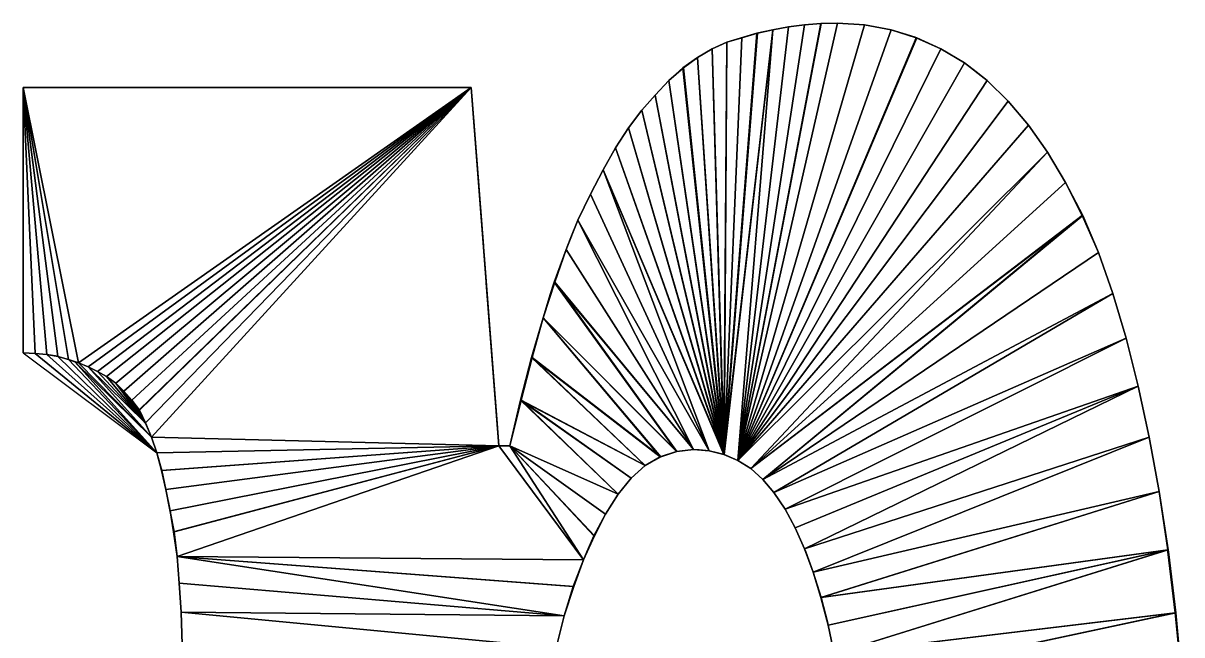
# Model space of a CAD drawing. Extents: x -29.1 to 29.1, y -25 to 25.
# Drawn here: x 15.296 to 17.6, y -10.405 to -9.188 of the extents above; entities that cross this region are included whole.
import ezdxf

# ---------------------------------------------------------------- set-up
doc = ezdxf.new("R2010")
doc.units = 0
doc.header["$MEASUREMENT"] = 0
doc.layers.add('ConstrLine', color=7, linetype='Continuous')
doc.layers.add('ObjLayer', color=2, linetype='Continuous')

msp = doc.modelspace()

# ---------------------------------------------------------------- linework, layer by layer
at = {"layer": 'ConstrLine'}
for points in [[(16.969, -9.191, 5), (16.915, -9.188, 5), (16.717, -10.058, 5)], [(16.915, -9.188, 5), (16.883, -9.189, 5), (16.717, -10.058, 5)], [(16.969, -9.191, 5), (16.915, -9.188, 5), (16.717, -10.058, 5)], [(16.915, -9.188, 5), (16.882, -9.189, 5), (16.717, -10.058, 5)], [(16.883, -9.189, 5), (16.85, -9.191, 5), (16.717, -10.058, 5)], [(16.882, -9.189, 5), (16.85, -9.191, 5), (16.717, -10.058, 5)], [(17.022, -9.201, 5), (16.969, -9.191, 5), (16.717, -10.058, 5)], [(16.85, -9.191, 5), (16.818, -9.195, 5), (16.717, -10.058, 5)], [(16.85, -9.191, 5), (16.818, -9.195, 5), (16.717, -10.058, 5)], [(17.022, -9.201, 5), (16.969, -9.191, 5), (16.717, -10.058, 5)], [(16.818, -9.195, 4), (16.818, -9.195, 5), (16.85, -9.191, 5)], [(16.818, -9.195, 4), (16.85, -9.191, 5), (16.85, -9.191, 4)], [(16.818, -9.195, 4), (16.818, -9.195, 5), (16.85, -9.191, 5)], [(16.818, -9.195, 4), (16.85, -9.191, 5), (16.85, -9.191, 4)], [(16.85, -9.191, 4), (16.85, -9.191, 5), (16.883, -9.189, 5)], [(16.85, -9.191, 4), (16.883, -9.189, 5), (16.883, -9.189, 4)], [(16.85, -9.191, 4), (16.85, -9.191, 5), (16.882, -9.189, 5)], [(16.85, -9.191, 4), (16.882, -9.189, 5), (16.882, -9.189, 4)], [(16.882, -9.189, 4), (16.882, -9.189, 5), (16.915, -9.188, 5)], [(16.882, -9.189, 4), (16.915, -9.188, 5), (16.915, -9.188, 4)], [(16.883, -9.189, 4), (16.883, -9.189, 5), (16.915, -9.188, 5)], [(16.883, -9.189, 4), (16.915, -9.188, 5), (16.915, -9.188, 4)], [(16.915, -9.188, 4), (16.915, -9.188, 5), (16.969, -9.191, 5)], [(16.915, -9.188, 4), (16.969, -9.191, 5), (16.969, -9.191, 4)], [(16.915, -9.188, 4), (16.915, -9.188, 5), (16.969, -9.191, 5)], [(16.915, -9.188, 4), (16.969, -9.191, 5), (16.969, -9.191, 4)], [(16.969, -9.191, 4), (16.969, -9.191, 5), (17.022, -9.201, 5)], [(16.969, -9.191, 4), (17.022, -9.201, 5), (17.022, -9.201, 4)], [(16.969, -9.191, 4), (16.969, -9.191, 5), (17.022, -9.201, 5)], [(16.969, -9.191, 4), (17.022, -9.201, 5), (17.022, -9.201, 4)], [(16.689, -10.046, 5), (16.717, -10.058, 5), (16.787, -9.201, 5)], [(16.689, -10.046, 5), (16.787, -9.201, 5), (16.755, -9.208, 5)], [(16.755, -9.208, 5), (16.695, -9.226, 5), (16.689, -10.046, 5)], [(16.787, -9.201, 5), (16.756, -9.208, 5), (16.69, -10.046, 5)], [(16.69, -10.046, 5), (16.717, -10.058, 5), (16.787, -9.201, 5)], [(16.756, -9.208, 5), (16.725, -9.217, 5), (16.69, -10.046, 5)], [(16.755, -9.208, 5), (16.7283, -9.216, 4), (16.695, -9.226, 5)], [(16.695, -9.226, 4), (16.695, -9.226, 5), (16.7283, -9.216, 4)], [(16.818, -9.195, 5), (16.787, -9.201, 5), (16.717, -10.058, 5)], [(16.818, -9.195, 5), (16.787, -9.201, 5), (16.717, -10.058, 5)], [(17.073, -9.217, 5), (17.022, -9.201, 5), (16.717, -10.058, 5)], [(17.072, -9.217, 5), (17.022, -9.201, 5), (16.717, -10.058, 5)], [(16.756, -9.208, 5), (16.7285, -9.216, 4), (16.725, -9.217, 5)], [(16.725, -9.217, 4), (16.725, -9.217, 5), (16.7285, -9.216, 4)], [(16.755, -9.208, 5), (16.755, -9.208, 4), (16.7283, -9.216, 4)], [(16.756, -9.208, 5), (16.756, -9.208, 4), (16.7285, -9.216, 4)], [(16.755, -9.208, 4), (16.755, -9.208, 5), (16.787, -9.201, 5)], [(16.755, -9.208, 4), (16.787, -9.201, 5), (16.787, -9.201, 4)], [(16.756, -9.208, 4), (16.756, -9.208, 5), (16.787, -9.201, 5)], [(16.756, -9.208, 4), (16.787, -9.201, 5), (16.787, -9.201, 4)], [(16.787, -9.201, 4), (16.787, -9.201, 5), (16.818, -9.195, 5)], [(16.787, -9.201, 4), (16.818, -9.195, 5), (16.818, -9.195, 4)], [(16.787, -9.201, 4), (16.787, -9.201, 5), (16.818, -9.195, 5)], [(16.787, -9.201, 4), (16.818, -9.195, 5), (16.818, -9.195, 4)], [(17.022, -9.201, 4), (17.022, -9.201, 5), (17.0698, -9.216, 4)], [(17.022, -9.201, 5), (17.073, -9.217, 5), (17.0698, -9.216, 4)], [(17.072, -9.217, 5), (17.0689, -9.216, 4), (17.022, -9.201, 5)], [(17.022, -9.201, 4), (17.022, -9.201, 5), (17.0689, -9.216, 4)], [(17.072, -9.217, 5), (17.072, -9.217, 4), (17.0689, -9.216, 4)], [(17.073, -9.217, 4), (17.0698, -9.216, 4), (17.073, -9.217, 5)], [(16.637, -9.256, 4), (16.637, -9.256, 5), (16.666, -9.239, 5)], [(16.637, -9.256, 4), (16.666, -9.239, 5), (16.666, -9.239, 4)], [(16.666, -9.239, 5), (16.637, -9.256, 5), (16.69, -10.046, 5)], [(16.637, -9.256, 4), (16.637, -9.256, 5), (16.666, -9.239, 5)], [(16.637, -9.256, 4), (16.666, -9.239, 5), (16.666, -9.239, 4)], [(16.666, -9.239, 5), (16.637, -9.256, 5), (16.689, -10.046, 5)], [(16.666, -9.239, 4), (16.666, -9.239, 5), (16.695, -9.226, 5)], [(16.666, -9.239, 4), (16.695, -9.226, 5), (16.695, -9.226, 4)], [(16.695, -9.226, 5), (16.666, -9.239, 5), (16.69, -10.046, 5)], [(16.695, -9.226, 5), (16.666, -9.239, 5), (16.689, -10.046, 5)], [(16.666, -9.239, 5), (16.695, -9.226, 5), (16.679, -9.2332, 4)], [(16.666, -9.239, 4), (16.666, -9.239, 5), (16.679, -9.2332, 4)], [(16.695, -9.226, 4), (16.679, -9.2332, 4), (16.695, -9.226, 5)], [(16.725, -9.217, 5), (16.695, -9.226, 5), (16.69, -10.046, 5)], [(16.695, -9.226, 4), (16.695, -9.226, 5), (16.725, -9.217, 5)], [(16.695, -9.226, 4), (16.725, -9.217, 5), (16.725, -9.217, 4)], [(17.121, -9.239, 5), (17.073, -9.217, 5), (16.717, -10.058, 5)], [(17.121, -9.239, 5), (17.072, -9.217, 5), (16.717, -10.058, 5)], [(17.168, -9.267, 5), (17.121, -9.239, 5), (16.717, -10.058, 5)], [(17.168, -9.267, 5), (17.121, -9.239, 5), (16.717, -10.058, 5)], [(17.072, -9.217, 4), (17.072, -9.217, 5), (17.121, -9.239, 5)], [(17.072, -9.217, 4), (17.121, -9.239, 5), (17.121, -9.239, 4)], [(17.073, -9.217, 4), (17.073, -9.217, 5), (17.121, -9.239, 5)], [(17.073, -9.217, 4), (17.121, -9.239, 5), (17.121, -9.239, 4)], [(17.121, -9.239, 4), (17.121, -9.239, 5), (17.168, -9.267, 5)], [(17.121, -9.239, 4), (17.168, -9.267, 5), (17.168, -9.267, 4)], [(17.121, -9.239, 4), (17.121, -9.239, 5), (17.168, -9.267, 5)], [(17.121, -9.239, 4), (17.168, -9.267, 5), (17.168, -9.267, 4)], [(16.608, -9.277, 4), (16.608, -9.277, 5), (16.637, -9.256, 5)], [(16.608, -9.277, 4), (16.637, -9.256, 5), (16.637, -9.256, 4)], [(16.637, -9.256, 5), (16.608, -9.277, 5), (16.689, -10.046, 5)], [(16.609, -9.277, 4), (16.609, -9.277, 5), (16.637, -9.256, 5)], [(16.609, -9.277, 4), (16.637, -9.256, 5), (16.637, -9.256, 4)], [(16.637, -9.256, 5), (16.609, -9.277, 5), (16.69, -10.046, 5)], [(16.58, -9.302, 4), (16.58, -9.302, 5), (16.609, -9.277, 5)], [(16.58, -9.302, 4), (16.609, -9.277, 5), (16.609, -9.277, 4)], [(16.609, -9.277, 5), (16.58, -9.302, 5), (16.69, -10.046, 5)], [(16.58, -9.302, 4), (16.58, -9.302, 5), (16.608, -9.277, 5)], [(16.58, -9.302, 4), (16.608, -9.277, 5), (16.608, -9.277, 4)], [(16.608, -9.277, 5), (16.58, -9.302, 5), (16.689, -10.046, 5)], [(17.168, -9.267, 5), (16.717, -10.058, 5), (17.213, -9.302, 5)], [(17.168, -9.267, 5), (16.717, -10.058, 5), (17.213, -9.302, 5)], [(17.168, -9.267, 4), (17.168, -9.267, 5), (17.213, -9.302, 5)], [(17.168, -9.267, 4), (17.213, -9.302, 5), (17.213, -9.302, 4)], [(17.168, -9.267, 4), (17.168, -9.267, 5), (17.191, -9.2849, 4)], [(17.168, -9.267, 5), (17.213, -9.302, 5), (17.191, -9.2849, 4)], [(17.213, -9.302, 4), (17.191, -9.2849, 4), (17.213, -9.302, 5)], [(16.58, -9.302, 4), (16.553, -9.331, 4), (16.553, -9.331, 5)], [(16.58, -9.302, 4), (16.553, -9.331, 5), (16.58, -9.302, 5)], [(16.58, -9.302, 5), (16.553, -9.331, 5), (16.69, -10.046, 5)], [(16.58, -9.302, 4), (16.553, -9.331, 4), (16.553, -9.331, 5)], [(16.58, -9.302, 4), (16.553, -9.331, 5), (16.58, -9.302, 5)], [(16.58, -9.302, 5), (16.553, -9.331, 5), (16.689, -10.046, 5)], [(17.255, -9.343, 5), (17.213, -9.302, 5), (16.717, -10.058, 5)], [(17.213, -9.302, 5), (16.717, -10.058, 5), (17.255, -9.343, 5)], [(17.213, -9.302, 4), (17.213, -9.302, 5), (17.255, -9.343, 5)], [(17.213, -9.302, 4), (17.255, -9.343, 5), (17.255, -9.343, 4)], [(17.213, -9.302, 4), (17.213, -9.302, 5), (17.255, -9.343, 5)], [(17.213, -9.302, 4), (17.255, -9.343, 5), (17.255, -9.343, 4)], [(15.343, -9.847, 5), (15.296, -9.316, 5), (15.32, -9.845, 5)], [(15.386, -9.857, 5), (15.406, -9.864, 5), (15.296, -9.316, 5)], [(15.365, -9.851, 5), (15.386, -9.857, 5), (15.296, -9.316, 5)], [(15.296, -9.844, 5), (15.32, -9.845, 5), (15.296, -9.316, 5)], [(15.365, -9.851, 5), (15.296, -9.316, 5), (15.343, -9.847, 5)], [(15.296, -9.316, 5), (15.406, -9.864, 5), (16.187, -9.316, 5)], [(15.296, -9.316, 4), (15.296, -9.844, 4), (15.296, -9.844, 5)], [(15.296, -9.316, 4), (15.296, -9.844, 5), (15.296, -9.316, 5)], [(15.296, -9.316, 5), (16.187, -9.316, 5), (15.296, -9.316, 4)], [(16.187, -9.316, 5), (16.187, -9.316, 4), (15.296, -9.316, 4)], [(15.296, -9.316, 4), (15.296, -9.844, 5), (15.296, -9.316, 5)], [(15.296, -9.316, 4), (15.296, -9.844, 4), (15.296, -9.844, 5)], [(15.296, -9.316, 4), (15.296, -9.316, 5), (16.187, -9.316, 4)], [(16.187, -9.316, 5), (16.187, -9.316, 4), (15.296, -9.316, 5)], [(15.296, -9.844, 5), (15.32, -9.845, 5), (15.296, -9.316, 5)], [(15.386, -9.857, 5), (15.406, -9.864, 5), (15.296, -9.316, 5)], [(15.365, -9.851, 5), (15.386, -9.857, 5), (15.296, -9.316, 5)], [(15.343, -9.847, 5), (15.365, -9.851, 5), (15.296, -9.316, 5)], [(15.32, -9.845, 5), (15.343, -9.847, 5), (15.296, -9.316, 5)], [(15.296, -9.316, 5), (15.406, -9.864, 5), (16.187, -9.316, 5)], [(15.425, -9.872, 5), (16.187, -9.316, 5), (15.406, -9.864, 5)], [(15.425, -9.872, 5), (16.187, -9.316, 5), (15.406, -9.864, 5)], [(15.444, -9.881, 5), (16.187, -9.316, 5), (15.425, -9.872, 5)], [(15.444, -9.881, 5), (16.187, -9.316, 5), (15.425, -9.872, 5)], [(15.462, -9.891, 5), (16.187, -9.316, 5), (15.444, -9.881, 5)], [(15.462, -9.891, 5), (16.187, -9.316, 5), (15.444, -9.881, 5)], [(15.48, -9.904, 5), (16.187, -9.316, 5), (15.462, -9.891, 5)], [(15.48, -9.904, 5), (16.187, -9.316, 5), (15.462, -9.891, 5)], [(15.48, -9.904, 5), (15.496, -9.92, 5), (16.187, -9.316, 5)], [(15.48, -9.904, 5), (15.496, -9.92, 5), (16.187, -9.316, 5)], [(15.496, -9.92, 5), (15.512, -9.938, 5), (16.187, -9.316, 5)], [(15.496, -9.92, 5), (15.512, -9.938, 5), (16.187, -9.316, 5)], [(15.512, -9.938, 5), (15.527, -9.958, 5), (16.187, -9.316, 5)], [(15.512, -9.938, 5), (15.526, -9.958, 5), (16.187, -9.316, 5)], [(15.526, -9.958, 5), (15.539, -9.983, 5), (16.187, -9.316, 5)], [(15.539, -9.983, 5), (16.187, -9.316, 5), (15.527, -9.958, 5)], [(15.551, -10.012, 5), (16.187, -9.316, 5), (15.539, -9.983, 5)], [(15.539, -9.983, 5), (15.551, -10.012, 5), (16.187, -9.316, 5)], [(16.187, -9.316, 5), (15.551, -10.012, 5), (16.242, -10.029, 5)], [(16.242, -10.029, 5), (16.187, -9.316, 5), (15.551, -10.012, 5)], [(16.187, -9.316, 4), (16.187, -9.316, 5), (16.2386, -9.9846, 4)], [(16.187, -9.316, 5), (16.242, -10.029, 5), (16.2386, -9.9846, 4)], [(16.187, -9.316, 4), (16.187, -9.316, 5), (16.202, -9.511, 4)], [(16.187, -9.316, 5), (16.2113, -9.6312, 4), (16.202, -9.511, 4)], [(16.187, -9.316, 5), (16.2161, -9.6929, 4), (16.2113, -9.6312, 4)], [(16.187, -9.316, 5), (16.242, -10.029, 5), (16.2161, -9.6929, 4)], [(16.553, -9.331, 4), (16.526, -9.361, 4), (16.526, -9.361, 5)], [(16.553, -9.331, 4), (16.526, -9.361, 5), (16.553, -9.331, 5)], [(16.553, -9.331, 5), (16.526, -9.361, 5), (16.69, -10.046, 5)], [(16.553, -9.331, 5), (16.526, -9.361, 5), (16.689, -10.046, 5)], [(16.553, -9.331, 4), (16.526, -9.361, 4), (16.526, -9.361, 5)], [(16.553, -9.331, 4), (16.526, -9.361, 5), (16.553, -9.331, 5)], [(17.255, -9.343, 5), (16.717, -10.058, 5), (17.295, -9.391, 5)], [(17.255, -9.343, 5), (16.717, -10.058, 5), (17.295, -9.391, 5)], [(17.255, -9.343, 4), (17.255, -9.343, 5), (17.295, -9.391, 5)], [(17.255, -9.343, 4), (17.295, -9.391, 5), (17.295, -9.391, 4)], [(17.255, -9.343, 4), (17.255, -9.343, 5), (17.295, -9.391, 5)], [(17.255, -9.343, 4), (17.295, -9.391, 5), (17.295, -9.391, 4)], [(16.526, -9.361, 4), (16.5, -9.396, 4), (16.5, -9.396, 5)], [(16.526, -9.361, 4), (16.5, -9.396, 5), (16.526, -9.361, 5)], [(16.526, -9.361, 5), (16.5, -9.396, 5), (16.69, -10.046, 5)], [(16.526, -9.361, 4), (16.5, -9.396, 4), (16.5, -9.396, 5)], [(16.526, -9.361, 4), (16.5, -9.396, 5), (16.526, -9.361, 5)], [(16.526, -9.361, 5), (16.5, -9.396, 5), (16.689, -10.046, 5)], [(16.5, -9.396, 4), (16.474, -9.436, 4), (16.474, -9.436, 5)], [(16.5, -9.396, 4), (16.474, -9.436, 5), (16.5, -9.396, 5)], [(16.5, -9.396, 5), (16.474, -9.436, 5), (16.69, -10.046, 5)], [(16.5, -9.396, 5), (16.474, -9.436, 5), (16.689, -10.046, 5)], [(16.5, -9.396, 4), (16.474, -9.436, 4), (16.474, -9.436, 5)], [(16.5, -9.396, 4), (16.474, -9.436, 5), (16.5, -9.396, 5)], [(17.295, -9.391, 5), (16.717, -10.058, 5), (17.333, -9.445, 5)], [(17.295, -9.391, 5), (16.717, -10.058, 5), (17.333, -9.445, 5)], [(17.295, -9.391, 4), (17.295, -9.391, 5), (17.333, -9.445, 5)], [(17.295, -9.391, 4), (17.333, -9.445, 5), (17.333, -9.445, 4)], [(17.295, -9.391, 4), (17.295, -9.391, 5), (17.333, -9.445, 5)], [(17.295, -9.391, 4), (17.333, -9.445, 5), (17.333, -9.445, 4)], [(16.474, -9.436, 4), (16.449, -9.48, 4), (16.449, -9.48, 5)], [(16.474, -9.436, 4), (16.449, -9.48, 5), (16.474, -9.436, 5)], [(16.474, -9.436, 5), (16.449, -9.48, 5), (16.69, -10.046, 5)], [(16.474, -9.436, 5), (16.449, -9.48, 5), (16.689, -10.046, 5)], [(16.474, -9.436, 4), (16.449, -9.48, 4), (16.449, -9.48, 5)], [(16.474, -9.436, 4), (16.449, -9.48, 5), (16.474, -9.436, 5)], [(16.743, -10.074, 5), (17.333, -9.445, 5), (16.717, -10.058, 5)], [(16.743, -10.074, 5), (17.333, -9.445, 5), (16.717, -10.058, 5)], [(17.333, -9.445, 5), (16.743, -10.074, 5), (17.369, -9.505, 5)], [(17.333, -9.445, 5), (16.743, -10.074, 5), (17.369, -9.505, 5)], [(17.333, -9.445, 4), (17.333, -9.445, 5), (17.369, -9.505, 5)], [(17.333, -9.445, 4), (17.369, -9.505, 5), (17.369, -9.505, 4)], [(17.333, -9.445, 4), (17.333, -9.445, 5), (17.369, -9.505, 5)], [(17.333, -9.445, 4), (17.369, -9.505, 5), (17.369, -9.505, 4)], [(16.449, -9.48, 4), (16.424, -9.528, 4), (16.424, -9.528, 5)], [(16.449, -9.48, 4), (16.424, -9.528, 5), (16.449, -9.48, 5)], [(16.449, -9.48, 5), (16.424, -9.528, 5), (16.66, -10.039, 5)], [(16.449, -9.48, 5), (16.424, -9.528, 5), (16.66, -10.039, 5)], [(16.449, -9.48, 4), (16.424, -9.528, 4), (16.424, -9.528, 5)], [(16.449, -9.48, 4), (16.424, -9.528, 5), (16.449, -9.48, 5)], [(16.66, -10.039, 5), (16.69, -10.046, 5), (16.449, -9.48, 5)], [(16.66, -10.039, 5), (16.689, -10.046, 5), (16.449, -9.48, 5)], [(17.369, -9.505, 5), (16.743, -10.074, 5), (17.403, -9.571, 5)], [(17.369, -9.505, 5), (16.743, -10.074, 5), (17.402, -9.571, 5)], [(17.369, -9.505, 4), (17.369, -9.505, 5), (17.403, -9.571, 5)], [(17.369, -9.505, 4), (17.403, -9.571, 5), (17.403, -9.571, 4)], [(17.369, -9.505, 4), (17.369, -9.505, 5), (17.402, -9.571, 5)], [(17.369, -9.505, 4), (17.402, -9.571, 5), (17.402, -9.571, 4)], [(16.424, -9.528, 4), (16.399, -9.58, 4), (16.399, -9.58, 5)], [(16.424, -9.528, 4), (16.399, -9.58, 5), (16.424, -9.528, 5)], [(16.424, -9.528, 5), (16.399, -9.58, 5), (16.66, -10.039, 5)], [(16.424, -9.528, 5), (16.399, -9.58, 5), (16.66, -10.039, 5)], [(16.424, -9.528, 4), (16.399, -9.58, 4), (16.399, -9.58, 5)], [(16.424, -9.528, 4), (16.399, -9.58, 5), (16.424, -9.528, 5)], [(16.376, -9.638, 5), (16.399, -9.58, 5), (16.384, -9.6178, 4)], [(16.399, -9.58, 5), (16.376, -9.638, 5), (16.629, -10.036, 5)], [(16.399, -9.58, 5), (16.376, -9.638, 5), (16.629, -10.036, 5)], [(16.399, -9.58, 4), (16.376, -9.638, 4), (16.376, -9.638, 5)], [(16.399, -9.58, 4), (16.376, -9.638, 5), (16.399, -9.58, 5)], [(16.399, -9.58, 4), (16.384, -9.6178, 4), (16.399, -9.58, 5)], [(16.629, -10.036, 5), (16.66, -10.039, 5), (16.399, -9.58, 5)], [(16.629, -10.036, 5), (16.66, -10.039, 5), (16.399, -9.58, 5)], [(16.767, -10.096, 5), (17.403, -9.571, 5), (16.743, -10.074, 5)], [(16.767, -10.096, 5), (17.402, -9.571, 5), (16.743, -10.074, 5)], [(17.403, -9.571, 5), (16.767, -10.096, 5), (17.434, -9.644, 5)], [(17.434, -9.644, 5), (17.402, -9.571, 5), (16.767, -10.096, 5)], [(17.402, -9.571, 4), (17.402, -9.571, 5), (17.434, -9.644, 5)], [(17.402, -9.571, 4), (17.434, -9.644, 5), (17.434, -9.644, 4)], [(17.403, -9.571, 4), (17.403, -9.571, 5), (17.408, -9.5828, 4)], [(17.403, -9.571, 5), (17.434, -9.644, 5), (17.408, -9.5828, 4)], [(17.434, -9.644, 4), (17.408, -9.5828, 4), (17.434, -9.644, 5)], [(16.384, -9.6178, 4), (16.376, -9.638, 4), (16.376, -9.638, 5)], [(16.376, -9.638, 5), (16.352, -9.703, 5), (16.629, -10.036, 5)], [(16.376, -9.638, 4), (16.352, -9.703, 4), (16.352, -9.703, 5)], [(16.376, -9.638, 4), (16.352, -9.703, 5), (16.376, -9.638, 5)], [(16.376, -9.638, 5), (16.353, -9.703, 5), (16.629, -10.036, 5)], [(16.376, -9.638, 4), (16.353, -9.703, 4), (16.353, -9.703, 5)], [(16.376, -9.638, 4), (16.353, -9.703, 5), (16.376, -9.638, 5)], [(17.434, -9.644, 5), (16.767, -10.096, 5), (17.463, -9.726, 5)], [(17.463, -9.726, 5), (17.434, -9.644, 5), (16.767, -10.096, 5)], [(17.434, -9.644, 4), (17.434, -9.644, 5), (17.463, -9.726, 5)], [(17.434, -9.644, 4), (17.463, -9.726, 5), (17.463, -9.726, 4)], [(17.434, -9.644, 4), (17.434, -9.644, 5), (17.463, -9.726, 5)], [(17.434, -9.644, 4), (17.463, -9.726, 5), (17.463, -9.726, 4)], [(16.217, -9.7044, 4), (16.2161, -9.6929, 4), (16.242, -10.029, 5)], [(16.2188, -9.728, 4), (16.217, -9.7044, 4), (16.242, -10.029, 5)], [(16.353, -9.703, 5), (16.33, -9.774, 5), (16.596, -10.04, 5)], [(16.353, -9.703, 4), (16.33, -9.774, 4), (16.33, -9.774, 5)], [(16.353, -9.703, 4), (16.33, -9.774, 5), (16.353, -9.703, 5)], [(16.352, -9.703, 5), (16.33, -9.774, 5), (16.595, -10.04, 5)], [(16.3442, -9.728, 4), (16.33, -9.774, 5), (16.352, -9.703, 5)], [(16.352, -9.703, 4), (16.3442, -9.728, 4), (16.352, -9.703, 5)], [(16.595, -10.04, 5), (16.629, -10.036, 5), (16.352, -9.703, 5)], [(16.596, -10.04, 5), (16.629, -10.036, 5), (16.353, -9.703, 5)], [(16.242, -10.029, 4), (16.2188, -9.728, 4), (16.242, -10.029, 5)], [(16.3442, -9.728, 4), (16.33, -9.774, 4), (16.33, -9.774, 5)], [(16.789, -10.122, 5), (17.463, -9.726, 5), (16.767, -10.096, 5)], [(16.767, -10.096, 5), (16.789, -10.122, 5), (17.463, -9.726, 5)], [(17.489, -9.815, 5), (17.463, -9.726, 5), (16.789, -10.122, 5)], [(17.489, -9.815, 5), (17.463, -9.726, 5), (16.789, -10.122, 5)], [(17.463, -9.726, 4), (17.463, -9.726, 5), (17.489, -9.815, 5)], [(17.463, -9.726, 4), (17.489, -9.815, 5), (17.489, -9.815, 4)], [(17.463, -9.726, 4), (17.463, -9.726, 5), (17.489, -9.815, 5)], [(17.463, -9.726, 4), (17.489, -9.815, 5), (17.489, -9.815, 4)], [(16.33, -9.774, 5), (16.307, -9.853, 5), (16.563, -10.051, 5)], [(16.33, -9.774, 4), (16.307, -9.853, 4), (16.307, -9.853, 5)], [(16.33, -9.774, 4), (16.307, -9.853, 5), (16.33, -9.774, 5)], [(16.33, -9.774, 5), (16.308, -9.853, 5), (16.564, -10.051, 5)], [(16.33, -9.774, 4), (16.308, -9.853, 4), (16.308, -9.853, 5)], [(16.33, -9.774, 4), (16.308, -9.853, 5), (16.33, -9.774, 5)], [(16.564, -10.051, 5), (16.596, -10.04, 5), (16.33, -9.774, 5)], [(16.563, -10.051, 5), (16.595, -10.04, 5), (16.33, -9.774, 5)], [(16.811, -10.155, 5), (17.489, -9.815, 5), (16.789, -10.122, 5)], [(16.789, -10.122, 5), (16.811, -10.155, 5), (17.489, -9.815, 5)], [(17.489, -9.815, 5), (16.811, -10.155, 5), (17.513, -9.91, 5)], [(17.513, -9.91, 5), (17.489, -9.815, 5), (16.811, -10.155, 5)], [(17.489, -9.815, 4), (17.489, -9.815, 5), (17.513, -9.91, 5)], [(17.489, -9.815, 4), (17.513, -9.91, 5), (17.513, -9.91, 4)], [(17.489, -9.815, 4), (17.489, -9.815, 5), (17.513, -9.91, 5)], [(17.489, -9.815, 4), (17.513, -9.91, 5), (17.513, -9.91, 4)], [(15.296, -9.844, 4), (15.32, -9.845, 4), (15.32, -9.845, 5)], [(15.296, -9.844, 4), (15.32, -9.845, 5), (15.296, -9.844, 5)], [(15.296, -9.844, 5), (15.32, -9.845, 4), (15.32, -9.845, 5)], [(15.296, -9.844, 5), (15.296, -9.844, 4), (15.32, -9.845, 4)], [(15.32, -9.845, 4), (15.296, -9.844, 4), (15.562, -10.043, 4)], [(15.32, -9.845, 4), (15.343, -9.847, 4), (15.343, -9.847, 5)], [(15.32, -9.845, 4), (15.343, -9.847, 5), (15.32, -9.845, 5)], [(15.32, -9.845, 4), (15.343, -9.847, 5), (15.32, -9.845, 5)], [(15.343, -9.847, 5), (15.32, -9.845, 4), (15.343, -9.847, 4)], [(15.343, -9.847, 4), (15.32, -9.845, 4), (15.562, -10.043, 4)], [(15.365, -9.851, 5), (15.343, -9.847, 5), (15.36, -9.8501, 4)], [(15.343, -9.847, 4), (15.36, -9.8501, 4), (15.343, -9.847, 5)], [(15.343, -9.847, 4), (15.365, -9.851, 4), (15.365, -9.851, 5)], [(15.343, -9.847, 4), (15.365, -9.851, 5), (15.343, -9.847, 5)], [(15.365, -9.851, 4), (15.343, -9.847, 4), (15.562, -10.043, 4)], [(15.36, -9.8501, 4), (15.365, -9.851, 4), (15.365, -9.851, 5)], [(15.386, -9.857, 4), (15.386, -9.857, 5), (15.365, -9.851, 5)], [(15.365, -9.851, 4), (15.386, -9.857, 4), (15.365, -9.851, 5)], [(15.386, -9.857, 4), (15.386, -9.857, 5), (15.365, -9.851, 5)], [(15.365, -9.851, 4), (15.386, -9.857, 4), (15.365, -9.851, 5)], [(15.386, -9.857, 4), (15.365, -9.851, 4), (15.562, -10.043, 4)], [(15.386, -9.857, 4), (15.406, -9.864, 5), (15.386, -9.857, 5)], [(15.406, -9.864, 5), (15.386, -9.857, 4), (15.406, -9.864, 4)], [(15.386, -9.857, 5), (15.399, -9.8616, 4), (15.406, -9.864, 5)], [(15.386, -9.857, 4), (15.399, -9.8616, 4), (15.386, -9.857, 5)], [(15.399, -9.8616, 4), (15.386, -9.857, 4), (15.562, -10.043, 4)], [(16.307, -9.853, 5), (16.285, -9.938, 5), (16.533, -10.068, 5)], [(16.307, -9.853, 4), (16.285, -9.938, 4), (16.285, -9.938, 5)], [(16.307, -9.853, 4), (16.285, -9.938, 5), (16.307, -9.853, 5)], [(16.308, -9.853, 5), (16.286, -9.938, 5), (16.533, -10.068, 5)], [(16.308, -9.853, 4), (16.286, -9.938, 4), (16.286, -9.938, 5)], [(16.308, -9.853, 4), (16.286, -9.938, 5), (16.308, -9.853, 5)], [(16.533, -10.068, 5), (16.563, -10.051, 5), (16.307, -9.853, 5)], [(16.533, -10.068, 5), (16.564, -10.051, 5), (16.308, -9.853, 5)], [(15.406, -9.864, 4), (15.406, -9.864, 5), (15.399, -9.8616, 4)], [(15.406, -9.864, 4), (15.399, -9.8616, 4), (15.551, -10.012, 4)], [(15.562, -10.043, 4), (15.551, -10.012, 4), (15.399, -9.8616, 4)], [(15.406, -9.864, 4), (15.425, -9.872, 4), (15.425, -9.872, 5)], [(15.406, -9.864, 4), (15.425, -9.872, 5), (15.406, -9.864, 5)], [(15.406, -9.864, 5), (15.406, -9.864, 4), (15.425, -9.872, 5)], [(15.425, -9.872, 4), (15.425, -9.872, 5), (15.406, -9.864, 4)], [(15.406, -9.864, 4), (15.551, -10.012, 4), (15.425, -9.872, 4)], [(15.444, -9.881, 4), (15.444, -9.881, 5), (15.425, -9.872, 5)], [(15.425, -9.872, 4), (15.444, -9.881, 4), (15.425, -9.872, 5)], [(15.425, -9.872, 5), (15.444, -9.881, 4), (15.444, -9.881, 5)], [(15.425, -9.872, 4), (15.444, -9.881, 4), (15.425, -9.872, 5)], [(15.5394, -9.984, 4), (15.444, -9.881, 4), (15.425, -9.872, 4)], [(15.5394, -9.984, 4), (15.425, -9.872, 4), (15.551, -10.012, 4)], [(15.444, -9.881, 4), (15.462, -9.891, 5), (15.444, -9.881, 5)], [(15.444, -9.881, 4), (15.462, -9.891, 4), (15.462, -9.891, 5)], [(15.444, -9.881, 4), (15.462, -9.891, 5), (15.444, -9.881, 5)], [(15.444, -9.881, 4), (15.462, -9.891, 4), (15.462, -9.891, 5)], [(15.5394, -9.984, 4), (15.462, -9.891, 4), (15.444, -9.881, 4)], [(15.48, -9.904, 4), (15.48, -9.904, 5), (15.462, -9.891, 5)], [(15.462, -9.891, 4), (15.48, -9.904, 4), (15.462, -9.891, 5)], [(15.462, -9.891, 4), (15.48, -9.904, 5), (15.462, -9.891, 5)], [(15.48, -9.904, 5), (15.462, -9.891, 4), (15.48, -9.904, 4)], [(15.5394, -9.984, 4), (15.48, -9.904, 4), (15.462, -9.891, 4)], [(15.48, -9.904, 5), (15.48, -9.904, 4), (15.496, -9.92, 5)], [(15.496, -9.92, 4), (15.496, -9.92, 5), (15.48, -9.904, 4)], [(15.48, -9.904, 5), (15.48, -9.904, 4), (15.496, -9.92, 5)], [(15.496, -9.92, 4), (15.496, -9.92, 5), (15.48, -9.904, 4)], [(15.5394, -9.984, 4), (15.496, -9.92, 4), (15.48, -9.904, 4)], [(15.496, -9.92, 4), (15.512, -9.938, 5), (15.496, -9.92, 5)], [(15.512, -9.938, 5), (15.496, -9.92, 4), (15.512, -9.938, 4)], [(15.496, -9.92, 5), (15.512, -9.938, 4), (15.512, -9.938, 5)], [(15.496, -9.92, 4), (15.512, -9.938, 4), (15.496, -9.92, 5)], [(15.512, -9.938, 4), (15.496, -9.92, 4), (15.539, -9.983, 4)], [(15.5394, -9.984, 4), (15.539, -9.983, 4), (15.496, -9.92, 4)], [(16.831, -10.192, 5), (17.513, -9.91, 5), (16.811, -10.155, 5)], [(16.811, -10.155, 5), (16.831, -10.192, 5), (17.513, -9.91, 5)], [(16.85, -10.234, 5), (17.513, -9.91, 5), (16.831, -10.192, 5)], [(16.831, -10.192, 5), (16.85, -10.234, 5), (17.513, -9.91, 5)], [(17.535, -10.012, 5), (17.513, -9.91, 5), (16.85, -10.234, 5)], [(17.535, -10.012, 5), (17.513, -9.91, 5), (16.85, -10.234, 5)], [(17.513, -9.91, 4), (17.513, -9.91, 5), (17.535, -10.012, 5)], [(17.513, -9.91, 4), (17.535, -10.012, 5), (17.535, -10.012, 4)], [(17.513, -9.91, 4), (17.513, -9.91, 5), (17.535, -10.012, 5)], [(17.513, -9.91, 4), (17.535, -10.012, 5), (17.535, -10.012, 4)], [(15.512, -9.938, 5), (15.527, -9.958, 4), (15.527, -9.958, 5)], [(15.512, -9.938, 5), (15.512, -9.938, 4), (15.527, -9.958, 4)], [(15.526, -9.958, 5), (15.512, -9.938, 5), (15.526, -9.958, 4)], [(15.512, -9.938, 4), (15.526, -9.958, 4), (15.512, -9.938, 5)], [(15.526, -9.958, 4), (15.512, -9.938, 4), (15.539, -9.983, 4)], [(16.286, -9.938, 5), (16.264, -10.029, 5), (16.479, -10.125, 5)], [(16.286, -9.938, 4), (16.264, -10.029, 4), (16.264, -10.029, 5)], [(16.286, -9.938, 4), (16.264, -10.029, 5), (16.286, -9.938, 5)], [(16.285, -9.938, 5), (16.264, -10.029, 5), (16.479, -10.125, 5)], [(16.285, -9.938, 4), (16.264, -10.029, 4), (16.264, -10.029, 5)], [(16.285, -9.938, 4), (16.264, -10.029, 5), (16.285, -9.938, 5)], [(16.505, -10.093, 5), (16.533, -10.068, 5), (16.285, -9.938, 5)], [(16.479, -10.125, 5), (16.505, -10.093, 5), (16.285, -9.938, 5)], [(16.479, -10.125, 5), (16.505, -10.093, 5), (16.286, -9.938, 5)], [(16.505, -10.093, 5), (16.533, -10.068, 5), (16.286, -9.938, 5)], [(15.526, -9.958, 4), (15.539, -9.983, 5), (15.526, -9.958, 5)], [(15.526, -9.958, 4), (15.539, -9.983, 4), (15.539, -9.983, 5)], [(15.527, -9.958, 4), (15.539, -9.983, 5), (15.527, -9.958, 5)], [(15.539, -9.983, 5), (15.527, -9.958, 4), (15.539, -9.983, 4)], [(15.539, -9.983, 4), (15.5394, -9.984, 4), (15.539, -9.983, 5)], [(15.551, -10.012, 5), (15.539, -9.983, 5), (15.5394, -9.984, 4)], [(15.539, -9.983, 4), (15.5394, -9.984, 4), (15.539, -9.983, 5)], [(15.539, -9.983, 5), (15.5394, -9.984, 4), (15.551, -10.012, 5)], [(15.5394, -9.984, 4), (15.551, -10.012, 4), (15.551, -10.012, 5)], [(15.551, -10.012, 4), (15.551, -10.012, 5), (15.5394, -9.984, 4)], [(16.2412, -10.0189, 4), (16.2386, -9.9846, 4), (16.242, -10.029, 5)], [(15.562, -10.043, 5), (16.242, -10.029, 5), (15.551, -10.012, 5)], [(15.562, -10.043, 5), (15.551, -10.012, 5), (15.562, -10.043, 4)], [(15.551, -10.012, 4), (15.562, -10.043, 4), (15.551, -10.012, 5)], [(15.562, -10.043, 4), (15.562, -10.043, 5), (15.551, -10.012, 5)], [(15.551, -10.012, 4), (15.562, -10.043, 4), (15.551, -10.012, 5)], [(15.562, -10.043, 5), (16.242, -10.029, 5), (15.551, -10.012, 5)], [(16.242, -10.029, 4), (16.2412, -10.0189, 4), (16.242, -10.029, 5)], [(16.85, -10.234, 5), (16.867, -10.28, 5), (17.535, -10.012, 5)], [(16.85, -10.234, 5), (16.867, -10.28, 5), (17.535, -10.012, 5)], [(17.555, -10.12, 5), (17.535, -10.012, 5), (16.867, -10.28, 5)], [(17.555, -10.12, 5), (17.535, -10.012, 5), (16.867, -10.28, 5)], [(17.535, -10.012, 4), (17.535, -10.012, 5), (17.555, -10.12, 5)], [(17.535, -10.012, 4), (17.555, -10.12, 5), (17.555, -10.12, 4)], [(17.535, -10.012, 4), (17.535, -10.012, 5), (17.555, -10.12, 5)], [(17.535, -10.012, 4), (17.555, -10.12, 5), (17.555, -10.12, 4)], [(15.572, -10.078, 5), (16.242, -10.029, 5), (15.562, -10.043, 5)], [(15.571, -10.078, 5), (16.242, -10.029, 5), (15.562, -10.043, 5)], [(15.572, -10.078, 5), (15.562, -10.043, 5), (15.572, -10.078, 4)], [(15.562, -10.043, 4), (15.572, -10.078, 4), (15.562, -10.043, 5)], [(15.562, -10.043, 5), (15.562, -10.043, 4), (15.571, -10.078, 5)], [(15.571, -10.078, 5), (15.562, -10.043, 4), (15.571, -10.078, 4)], [(15.58, -10.116, 5), (16.242, -10.029, 5), (15.571, -10.078, 5)], [(15.58, -10.116, 5), (16.242, -10.029, 5), (15.572, -10.078, 5)], [(15.596, -10.2, 5), (16.242, -10.029, 5), (15.58, -10.116, 5)], [(15.588, -10.158, 5), (16.242, -10.029, 5), (15.58, -10.116, 5)], [(15.595, -10.2, 5), (16.242, -10.029, 5), (15.588, -10.158, 5)], [(15.602, -10.249, 5), (16.242, -10.029, 5), (15.595, -10.2, 5)], [(15.602, -10.249, 5), (16.242, -10.029, 5), (15.596, -10.2, 5)], [(16.242, -10.029, 5), (15.602, -10.249, 5), (16.41, -10.256, 5)], [(16.242, -10.029, 5), (15.602, -10.249, 5), (16.41, -10.256, 5)], [(16.264, -10.029, 5), (16.242, -10.029, 5), (16.41, -10.256, 5)], [(16.264, -10.029, 5), (16.264, -10.029, 4), (16.242, -10.029, 5)], [(16.242, -10.029, 4), (16.242, -10.029, 5), (16.264, -10.029, 4)], [(16.264, -10.029, 5), (16.242, -10.029, 5), (16.41, -10.256, 5)], [(16.264, -10.029, 4), (16.242, -10.029, 4), (16.242, -10.029, 5)], [(16.242, -10.029, 5), (16.264, -10.029, 5), (16.264, -10.029, 4)], [(16.432, -10.208, 5), (16.454, -10.165, 5), (16.264, -10.029, 5)], [(16.41, -10.256, 5), (16.432, -10.208, 5), (16.264, -10.029, 5)], [(16.454, -10.165, 5), (16.479, -10.125, 5), (16.264, -10.029, 5)], [(16.454, -10.165, 5), (16.479, -10.125, 5), (16.264, -10.029, 5)], [(16.431, -10.208, 5), (16.454, -10.165, 5), (16.264, -10.029, 5)], [(16.41, -10.256, 5), (16.431, -10.208, 5), (16.264, -10.029, 5)], [(16.563, -10.051, 4), (16.595, -10.04, 4), (16.595, -10.04, 5)], [(16.563, -10.051, 4), (16.595, -10.04, 5), (16.563, -10.051, 5)], [(16.564, -10.051, 4), (16.596, -10.04, 5), (16.564, -10.051, 5)], [(16.564, -10.051, 4), (16.596, -10.04, 4), (16.596, -10.04, 5)], [(16.595, -10.04, 4), (16.629, -10.036, 4), (16.629, -10.036, 5)], [(16.595, -10.04, 4), (16.629, -10.036, 5), (16.595, -10.04, 5)], [(16.629, -10.036, 4), (16.629, -10.036, 5), (16.596, -10.04, 5)], [(16.596, -10.04, 4), (16.629, -10.036, 4), (16.596, -10.04, 5)], [(16.629, -10.036, 4), (16.64, -10.0371, 4), (16.629, -10.036, 5)], [(16.629, -10.036, 5), (16.64, -10.0371, 4), (16.66, -10.039, 5)], [(16.629, -10.036, 4), (16.66, -10.039, 4), (16.66, -10.039, 5)], [(16.629, -10.036, 4), (16.66, -10.039, 5), (16.629, -10.036, 5)], [(16.66, -10.039, 4), (16.66, -10.039, 5), (16.64, -10.0371, 4)], [(16.66, -10.039, 5), (16.66, -10.039, 4), (16.69, -10.046, 5)], [(16.69, -10.046, 4), (16.69, -10.046, 5), (16.66, -10.039, 4)], [(16.689, -10.046, 5), (16.66, -10.039, 5), (16.679, -10.0436, 4)], [(16.66, -10.039, 4), (16.679, -10.0436, 4), (16.66, -10.039, 5)], [(16.679, -10.0436, 4), (16.689, -10.046, 4), (16.689, -10.046, 5)], [(16.533, -10.068, 4), (16.533, -10.068, 5), (16.505, -10.093, 5)], [(16.505, -10.093, 4), (16.533, -10.068, 4), (16.505, -10.093, 5)], [(16.505, -10.093, 4), (16.533, -10.068, 4), (16.533, -10.068, 5)], [(16.505, -10.093, 4), (16.533, -10.068, 5), (16.505, -10.093, 5)], [(16.533, -10.068, 5), (16.533, -10.068, 4), (16.564, -10.051, 5)], [(16.564, -10.051, 4), (16.564, -10.051, 5), (16.533, -10.068, 4)], [(16.533, -10.068, 4), (16.563, -10.051, 4), (16.563, -10.051, 5)], [(16.533, -10.068, 4), (16.563, -10.051, 5), (16.533, -10.068, 5)], [(16.689, -10.046, 4), (16.717, -10.058, 4), (16.717, -10.058, 5)], [(16.689, -10.046, 4), (16.717, -10.058, 5), (16.689, -10.046, 5)], [(16.69, -10.046, 4), (16.717, -10.058, 4), (16.69, -10.046, 5)], [(16.717, -10.058, 5), (16.69, -10.046, 5), (16.717, -10.058, 4)], [(16.717, -10.058, 5), (16.717, -10.058, 4), (16.743, -10.074, 5)], [(16.743, -10.074, 4), (16.743, -10.074, 5), (16.717, -10.058, 4)], [(16.717, -10.058, 4), (16.743, -10.074, 4), (16.743, -10.074, 5)], [(16.717, -10.058, 4), (16.743, -10.074, 5), (16.717, -10.058, 5)], [(15.571, -10.078, 5), (15.58, -10.116, 4), (15.58, -10.116, 5)], [(15.571, -10.078, 4), (15.58, -10.116, 4), (15.571, -10.078, 5)], [(15.572, -10.078, 5), (15.572, -10.078, 4), (15.58, -10.116, 5)], [(15.58, -10.116, 4), (15.58, -10.116, 5), (15.572, -10.078, 4)], [(16.743, -10.074, 4), (16.767, -10.096, 5), (16.743, -10.074, 5)], [(16.743, -10.074, 4), (16.767, -10.096, 4), (16.767, -10.096, 5)], [(16.743, -10.074, 4), (16.767, -10.096, 4), (16.767, -10.096, 5)], [(16.743, -10.074, 4), (16.767, -10.096, 5), (16.743, -10.074, 5)], [(16.479, -10.125, 4), (16.505, -10.093, 5), (16.479, -10.125, 5)], [(16.505, -10.093, 4), (16.505, -10.093, 5), (16.479, -10.125, 4)], [(16.505, -10.093, 4), (16.505, -10.093, 5), (16.479, -10.125, 5)], [(16.505, -10.093, 4), (16.479, -10.125, 5), (16.479, -10.125, 4)], [(16.767, -10.096, 4), (16.789, -10.122, 4), (16.767, -10.096, 5)], [(16.789, -10.122, 5), (16.767, -10.096, 5), (16.789, -10.122, 4)], [(16.767, -10.096, 4), (16.789, -10.122, 4), (16.789, -10.122, 5)], [(16.767, -10.096, 4), (16.789, -10.122, 5), (16.767, -10.096, 5)], [(15.58, -10.116, 5), (15.596, -10.2, 4), (15.596, -10.2, 5)], [(15.58, -10.116, 4), (15.596, -10.2, 4), (15.58, -10.116, 5)], [(15.58, -10.116, 4), (15.588, -10.158, 5), (15.58, -10.116, 5)], [(15.58, -10.116, 4), (15.588, -10.158, 4), (15.588, -10.158, 5)], [(16.454, -10.165, 5), (16.454, -10.165, 4), (16.479, -10.125, 5)], [(16.479, -10.125, 4), (16.479, -10.125, 5), (16.454, -10.165, 4)], [(16.479, -10.125, 4), (16.479, -10.125, 5), (16.454, -10.165, 5)], [(16.479, -10.125, 4), (16.454, -10.165, 5), (16.454, -10.165, 4)], [(16.789, -10.122, 5), (16.789, -10.122, 4), (16.811, -10.155, 5)], [(16.811, -10.155, 4), (16.811, -10.155, 5), (16.789, -10.122, 4)], [(16.789, -10.122, 4), (16.811, -10.155, 4), (16.811, -10.155, 5)], [(16.789, -10.122, 4), (16.811, -10.155, 5), (16.789, -10.122, 5)], [(16.867, -10.28, 5), (16.883, -10.331, 5), (17.555, -10.12, 5)], [(16.867, -10.28, 5), (16.882, -10.331, 5), (17.555, -10.12, 5)], [(17.572, -10.236, 5), (17.555, -10.12, 5), (16.882, -10.331, 5)], [(17.573, -10.236, 5), (17.555, -10.12, 5), (16.883, -10.331, 5)], [(17.555, -10.12, 4), (17.555, -10.12, 5), (17.573, -10.236, 5)], [(17.555, -10.12, 4), (17.573, -10.236, 5), (17.573, -10.236, 4)], [(17.555, -10.12, 4), (17.555, -10.12, 5), (17.572, -10.236, 5)], [(17.555, -10.12, 4), (17.572, -10.236, 5), (17.572, -10.236, 4)], [(15.595, -10.2, 5), (15.588, -10.158, 5), (15.595, -10.2, 4)], [(15.588, -10.158, 4), (15.595, -10.2, 4), (15.588, -10.158, 5)], [(16.811, -10.155, 4), (16.831, -10.192, 5), (16.811, -10.155, 5)], [(16.811, -10.155, 4), (16.831, -10.192, 4), (16.831, -10.192, 5)], [(16.811, -10.155, 4), (16.831, -10.192, 4), (16.831, -10.192, 5)], [(16.811, -10.155, 4), (16.831, -10.192, 5), (16.811, -10.155, 5)], [(16.454, -10.165, 4), (16.454, -10.165, 5), (16.431, -10.208, 5)], [(16.454, -10.165, 4), (16.431, -10.208, 5), (16.431, -10.208, 4)], [(16.432, -10.208, 4), (16.454, -10.165, 4), (16.432, -10.208, 5)], [(16.454, -10.165, 5), (16.432, -10.208, 5), (16.454, -10.165, 4)], [(15.595, -10.2, 4), (15.6007, -10.24, 4), (15.595, -10.2, 5)], [(15.595, -10.2, 5), (15.6007, -10.24, 4), (15.602, -10.249, 5)], [(15.596, -10.2, 4), (15.6009, -10.24, 4), (15.596, -10.2, 5)], [(15.596, -10.2, 5), (15.6009, -10.24, 4), (15.602, -10.249, 5)], [(16.831, -10.192, 5), (16.85, -10.234, 4), (16.85, -10.234, 5)], [(16.831, -10.192, 5), (16.831, -10.192, 4), (16.85, -10.234, 4)], [(16.831, -10.192, 4), (16.85, -10.234, 4), (16.85, -10.234, 5)], [(16.831, -10.192, 4), (16.85, -10.234, 5), (16.831, -10.192, 5)], [(16.41, -10.256, 5), (16.4173, -10.24, 4), (16.432, -10.208, 5)], [(16.431, -10.208, 5), (16.41, -10.256, 5), (16.417, -10.24, 4)], [(16.431, -10.208, 4), (16.431, -10.208, 5), (16.417, -10.24, 4)], [(16.432, -10.208, 4), (16.432, -10.208, 5), (16.4173, -10.24, 4)], [(15.602, -10.249, 4), (15.602, -10.249, 5), (15.6007, -10.24, 4)], [(15.602, -10.249, 5), (15.6009, -10.24, 4), (15.602, -10.249, 4)], [(16.391, -10.309, 5), (16.41, -10.256, 5), (15.602, -10.249, 5)], [(16.372, -10.367, 5), (16.391, -10.309, 5), (15.602, -10.249, 5)], [(15.602, -10.249, 5), (15.606, -10.302, 5), (16.372, -10.367, 5)], [(15.602, -10.249, 4), (15.606, -10.302, 4), (15.606, -10.302, 5)], [(15.602, -10.249, 4), (15.606, -10.302, 5), (15.602, -10.249, 5)], [(16.39, -10.309, 5), (16.41, -10.256, 5), (15.602, -10.249, 5)], [(16.372, -10.367, 5), (16.39, -10.309, 5), (15.602, -10.249, 5)], [(15.602, -10.249, 5), (15.606, -10.302, 5), (16.372, -10.367, 5)], [(15.602, -10.249, 4), (15.606, -10.302, 4), (15.606, -10.302, 5)], [(15.602, -10.249, 4), (15.606, -10.302, 5), (15.602, -10.249, 5)], [(16.4173, -10.24, 4), (16.41, -10.256, 5), (16.41, -10.256, 4)], [(16.41, -10.256, 4), (16.417, -10.24, 4), (16.41, -10.256, 5)], [(16.85, -10.234, 4), (16.8522, -10.24, 4), (16.85, -10.234, 5)], [(16.867, -10.28, 5), (16.85, -10.234, 5), (16.8522, -10.24, 4)], [(16.867, -10.28, 5), (16.85, -10.234, 5), (16.8522, -10.24, 4)], [(16.85, -10.234, 4), (16.8522, -10.24, 4), (16.85, -10.234, 5)], [(16.867, -10.28, 4), (16.867, -10.28, 5), (16.8522, -10.24, 4)], [(16.8522, -10.24, 4), (16.867, -10.28, 4), (16.867, -10.28, 5)], [(16.882, -10.331, 5), (16.897, -10.386, 5), (17.572, -10.236, 5)], [(16.883, -10.331, 5), (16.897, -10.386, 5), (17.573, -10.236, 5)], [(16.897, -10.386, 5), (16.909, -10.443, 5), (17.573, -10.236, 5)], [(16.897, -10.386, 5), (16.909, -10.443, 5), (17.572, -10.236, 5)], [(17.588, -10.361, 5), (17.573, -10.236, 5), (16.909, -10.443, 5)], [(17.587, -10.361, 5), (17.572, -10.236, 5), (16.909, -10.443, 5)], [(17.572, -10.236, 4), (17.572, -10.236, 5), (17.5725, -10.24, 4)], [(17.572, -10.236, 5), (17.587, -10.361, 5), (17.5725, -10.24, 4)], [(17.587, -10.361, 4), (17.5725, -10.24, 4), (17.587, -10.361, 5)], [(17.573, -10.236, 4), (17.573, -10.236, 5), (17.5735, -10.24, 4)], [(17.573, -10.236, 5), (17.588, -10.361, 5), (17.5735, -10.24, 4)], [(17.588, -10.361, 4), (17.5735, -10.24, 4), (17.588, -10.361, 5)], [(16.41, -10.256, 4), (16.41, -10.256, 5), (16.39, -10.309, 5)], [(16.41, -10.256, 4), (16.39, -10.309, 5), (16.39, -10.309, 4)], [(16.41, -10.256, 4), (16.41, -10.256, 5), (16.391, -10.309, 5)], [(16.41, -10.256, 4), (16.391, -10.309, 5), (16.391, -10.309, 4)], [(16.867, -10.28, 4), (16.883, -10.331, 4), (16.883, -10.331, 5)], [(16.867, -10.28, 4), (16.883, -10.331, 5), (16.867, -10.28, 5)], [(16.867, -10.28, 4), (16.882, -10.331, 4), (16.882, -10.331, 5)], [(16.867, -10.28, 4), (16.882, -10.331, 5), (16.867, -10.28, 5)], [(15.606, -10.302, 5), (15.61, -10.36, 5), (16.372, -10.367, 5)], [(15.606, -10.302, 4), (15.61, -10.36, 4), (15.61, -10.36, 5)], [(15.606, -10.302, 4), (15.61, -10.36, 5), (15.606, -10.302, 5)], [(15.606, -10.302, 5), (15.61, -10.36, 5), (16.372, -10.367, 5)], [(15.606, -10.302, 4), (15.61, -10.36, 4), (15.61, -10.36, 5)], [(15.606, -10.302, 4), (15.61, -10.36, 5), (15.606, -10.302, 5)], [(16.391, -10.309, 5), (16.372, -10.367, 5), (16.384, -10.3304, 4)], [(16.39, -10.309, 4), (16.39, -10.309, 5), (16.372, -10.367, 5)], [(16.39, -10.309, 4), (16.372, -10.367, 5), (16.372, -10.367, 4)], [(16.391, -10.309, 4), (16.391, -10.309, 5), (16.384, -10.3304, 4)], [(16.372, -10.367, 4), (16.384, -10.3304, 4), (16.372, -10.367, 5)], [(16.882, -10.331, 4), (16.897, -10.386, 4), (16.897, -10.386, 5)], [(16.882, -10.331, 4), (16.897, -10.386, 5), (16.882, -10.331, 5)], [(16.897, -10.386, 5), (16.883, -10.331, 5), (16.896, -10.3821, 4)], [(16.883, -10.331, 4), (16.896, -10.3821, 4), (16.883, -10.331, 5)], [(15.61, -10.36, 5), (15.612, -10.424, 5), (16.356, -10.431, 5)], [(16.356, -10.431, 5), (16.372, -10.367, 5), (15.61, -10.36, 5)], [(15.61, -10.36, 4), (15.612, -10.424, 4), (15.612, -10.424, 5)], [(15.61, -10.36, 4), (15.612, -10.424, 5), (15.61, -10.36, 5)], [(15.61, -10.36, 5), (15.612, -10.424, 5), (16.356, -10.431, 5)], [(16.356, -10.431, 5), (16.372, -10.367, 5), (15.61, -10.36, 5)], [(15.61, -10.36, 4), (15.612, -10.424, 4), (15.612, -10.424, 5)], [(15.61, -10.36, 4), (15.612, -10.424, 5), (15.61, -10.36, 5)], [(16.372, -10.367, 4), (16.372, -10.367, 5), (16.356, -10.431, 5)], [(16.372, -10.367, 4), (16.356, -10.431, 5), (16.356, -10.431, 4)], [(16.372, -10.367, 4), (16.372, -10.367, 5), (16.356, -10.431, 5)], [(16.372, -10.367, 4), (16.356, -10.431, 5), (16.356, -10.431, 4)], [(16.909, -10.443, 5), (16.921, -10.504, 5), (17.588, -10.361, 5)], [(16.909, -10.443, 5), (16.921, -10.504, 5), (17.587, -10.361, 5)], [(17.6, -10.493, 5), (17.588, -10.361, 5), (16.921, -10.504, 5)], [(17.6, -10.493, 5), (17.587, -10.361, 5), (16.921, -10.504, 5)], [(17.587, -10.361, 4), (17.587, -10.361, 5), (17.6, -10.493, 5)], [(17.587, -10.361, 4), (17.6, -10.493, 5), (17.6, -10.493, 4)], [(17.588, -10.361, 4), (17.588, -10.361, 5), (17.6, -10.493, 5)], [(17.588, -10.361, 4), (17.6, -10.493, 5), (17.6, -10.493, 4)], [(16.896, -10.3821, 4), (16.897, -10.386, 4), (16.897, -10.386, 5)], [(16.897, -10.386, 4), (16.909, -10.443, 4), (16.909, -10.443, 5)], [(16.897, -10.386, 4), (16.909, -10.443, 5), (16.897, -10.386, 5)], [(16.897, -10.386, 4), (16.909, -10.443, 4), (16.909, -10.443, 5)], [(16.897, -10.386, 4), (16.909, -10.443, 5), (16.897, -10.386, 5)]]:
    msp.add_3dface(points, dxfattribs=at)
at = {"layer": 'ObjLayer', "extrusion": (1, -6.12323e-17, 0)}
for p, q in [((16.818, -9.195, 5), (16.85, -9.191, 5)), ((16.85, -9.191, 5), (16.882, -9.189, 5)), ((16.882, -9.189, 5), (16.915, -9.188, 5)), ((16.915, -9.188, 5), (16.969, -9.191, 5)), ((16.969, -9.191, 5), (17.022, -9.201, 5)), ((16.695, -9.226, 5), (16.755, -9.208, 5)), ((16.755, -9.208, 5), (16.787, -9.201, 5)), ((16.787, -9.201, 5), (16.818, -9.195, 5)), ((17.022, -9.201, 5), (17.072, -9.217, 5)), ((16.637, -9.256, 5), (16.666, -9.239, 5)), ((16.666, -9.239, 5), (16.695, -9.226, 5)), ((17.072, -9.217, 5), (17.121, -9.239, 5)), ((17.121, -9.239, 5), (17.168, -9.267, 5)), ((16.608, -9.277, 5), (16.637, -9.256, 5)), ((16.58, -9.302, 5), (16.608, -9.277, 5)), ((17.168, -9.267, 5), (17.213, -9.302, 5)), ((16.553, -9.331, 5), (16.58, -9.302, 5)), ((17.213, -9.302, 5), (17.255, -9.343, 5)), ((15.296, -9.844, 5), (15.296, -9.316, 5)), ((15.296, -9.316, 5), (16.187, -9.316, 5)), ((16.187, -9.316, 5), (16.242, -10.029, 5)), ((16.526, -9.361, 5), (16.553, -9.331, 5)), ((17.255, -9.343, 5), (17.295, -9.391, 5)), ((16.5, -9.396, 5), (16.526, -9.361, 5)), ((16.474, -9.436, 5), (16.5, -9.396, 5)), ((17.295, -9.391, 5), (17.333, -9.445, 5)), ((16.449, -9.48, 5), (16.474, -9.436, 5)), ((17.333, -9.445, 5), (17.369, -9.505, 5)), ((16.424, -9.528, 5), (16.449, -9.48, 5)), ((17.369, -9.505, 5), (17.402, -9.571, 5)), ((16.399, -9.58, 5), (16.424, -9.528, 5)), ((16.376, -9.638, 5), (16.399, -9.58, 5)), ((17.402, -9.571, 5), (17.434, -9.644, 5)), ((16.352, -9.703, 5), (16.376, -9.638, 5)), ((17.434, -9.644, 5), (17.463, -9.726, 5)), ((16.33, -9.774, 5), (16.352, -9.703, 5)), ((17.463, -9.726, 5), (17.489, -9.815, 5)), ((16.307, -9.853, 5), (16.33, -9.774, 5)), ((17.489, -9.815, 5), (17.513, -9.91, 5)), ((15.32, -9.845, 5), (15.296, -9.844, 5)), ((15.343, -9.847, 5), (15.32, -9.845, 5)), ((15.365, -9.851, 5), (15.343, -9.847, 5)), ((15.386, -9.857, 5), (15.365, -9.851, 5)), ((15.406, -9.864, 5), (15.386, -9.857, 5)), ((16.285, -9.938, 5), (16.307, -9.853, 5)), ((15.425, -9.872, 5), (15.406, -9.864, 5)), ((15.444, -9.881, 5), (15.425, -9.872, 5)), ((15.462, -9.891, 5), (15.444, -9.881, 5)), ((15.48, -9.904, 5), (15.462, -9.891, 5)), ((15.496, -9.92, 5), (15.48, -9.904, 5)), ((15.512, -9.938, 5), (15.496, -9.92, 5)), ((17.513, -9.91, 5), (17.535, -10.012, 5)), ((15.526, -9.958, 5), (15.512, -9.938, 5)), ((16.264, -10.029, 5), (16.285, -9.938, 5)), ((15.539, -9.983, 5), (15.526, -9.958, 5)), ((15.551, -10.012, 5), (15.539, -9.983, 5)), ((15.562, -10.043, 5), (15.551, -10.012, 5)), ((17.535, -10.012, 5), (17.555, -10.12, 5)), ((15.571, -10.078, 5), (15.562, -10.043, 5)), ((16.242, -10.029, 5), (16.264, -10.029, 5)), ((16.595, -10.04, 5), (16.563, -10.051, 5)), ((16.629, -10.036, 5), (16.595, -10.04, 5)), ((16.66, -10.039, 5), (16.629, -10.036, 5)), ((16.689, -10.046, 5), (16.66, -10.039, 5)), ((16.533, -10.068, 5), (16.505, -10.093, 5)), ((16.563, -10.051, 5), (16.533, -10.068, 5)), ((16.717, -10.058, 5), (16.689, -10.046, 5)), ((16.743, -10.074, 5), (16.717, -10.058, 5)), ((15.58, -10.116, 5), (15.571, -10.078, 5)), ((16.767, -10.096, 5), (16.743, -10.074, 5)), ((16.505, -10.093, 5), (16.479, -10.125, 5)), ((16.789, -10.122, 5), (16.767, -10.096, 5)), ((15.588, -10.158, 5), (15.58, -10.116, 5)), ((16.479, -10.125, 5), (16.454, -10.165, 5)), ((16.811, -10.155, 5), (16.789, -10.122, 5)), ((17.555, -10.12, 5), (17.572, -10.236, 5)), ((15.595, -10.2, 5), (15.588, -10.158, 5)), ((16.831, -10.192, 5), (16.811, -10.155, 5)), ((16.454, -10.165, 5), (16.431, -10.208, 5)), ((15.602, -10.249, 5), (15.595, -10.2, 5)), ((16.85, -10.234, 5), (16.831, -10.192, 5)), ((16.431, -10.208, 5), (16.41, -10.256, 5)), ((15.606, -10.302, 5), (15.602, -10.249, 5)), ((16.867, -10.28, 5), (16.85, -10.234, 5)), ((17.572, -10.236, 5), (17.587, -10.361, 5)), ((16.41, -10.256, 5), (16.39, -10.309, 5)), ((16.882, -10.331, 5), (16.867, -10.28, 5)), ((15.61, -10.36, 5), (15.606, -10.302, 5)), ((16.39, -10.309, 5), (16.372, -10.367, 5)), ((16.897, -10.386, 5), (16.882, -10.331, 5)), ((15.612, -10.424, 5), (15.61, -10.36, 5)), ((16.372, -10.367, 5), (16.356, -10.431, 5)), ((17.587, -10.361, 5), (17.6, -10.493, 5)), ((16.909, -10.443, 5), (16.897, -10.386, 5))]:
    msp.add_line(p, q, dxfattribs=at)

doc.saveas('drawing.dxf')
